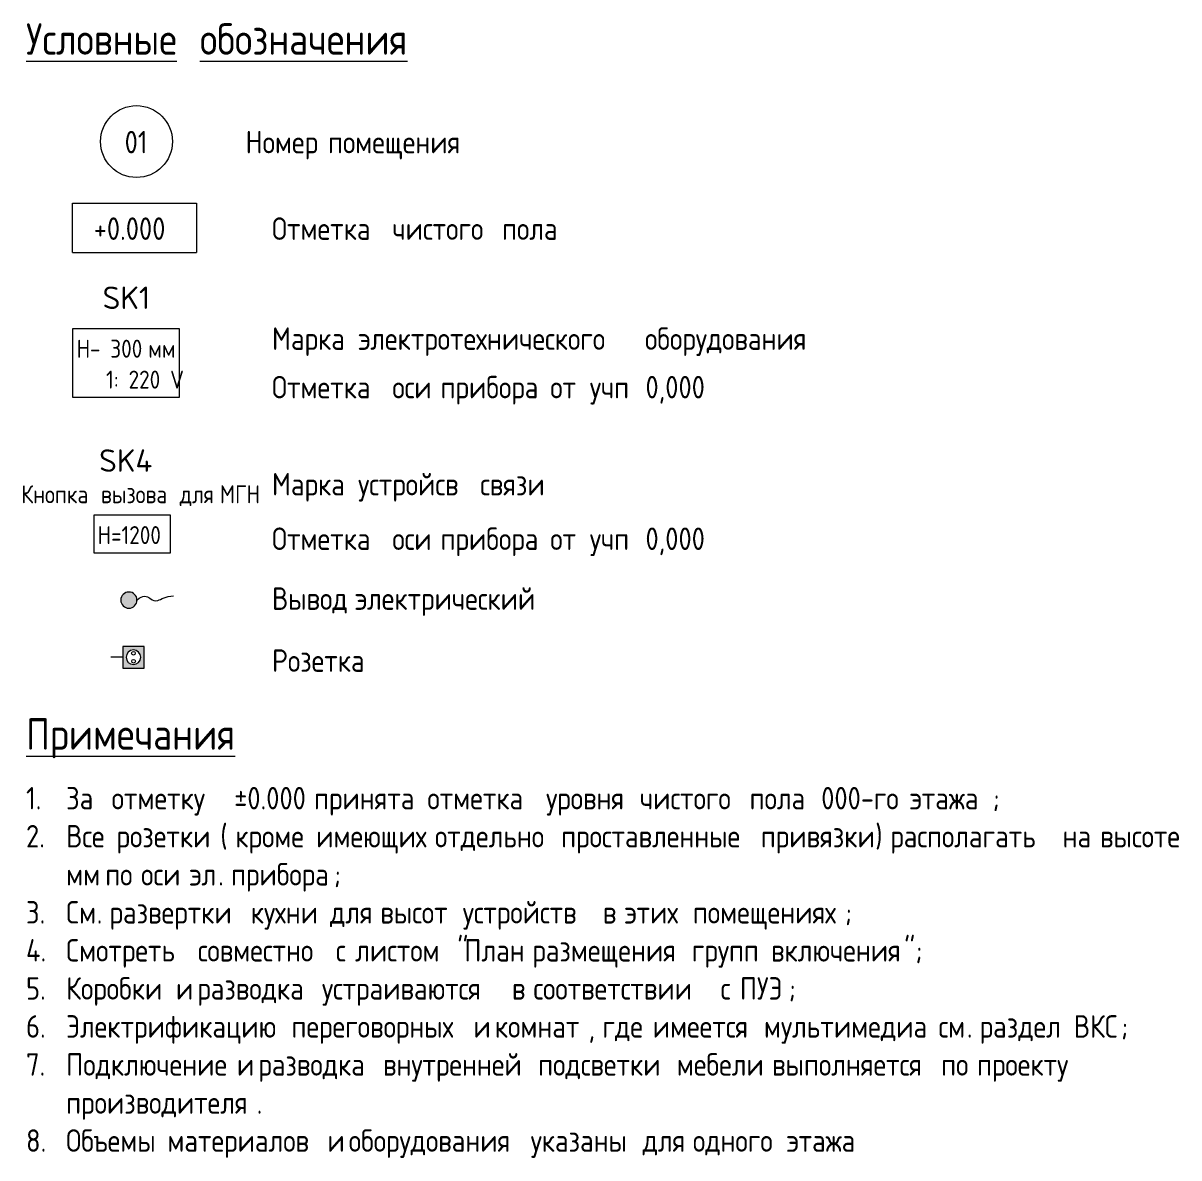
# Model space of a CAD drawing. Header units: millimetres. Extents: x 35881 to 234190, y -8553 to 29063.
# Drawn here: x 86386.9 to 86515.4, y 3029.1 to 3155.3 of the extents above; entities that cross this region are included whole.
import ezdxf

# ---------------------------------------------------------------- set-up
doc = ezdxf.new("R2010")
doc.units = ezdxf.units.MM
doc.layers.add('A-DETL', color=7, linetype='Continuous', lineweight=9)
doc.layers.add('G-ANNO-TEXT', color=7, linetype='Continuous', lineweight=9)
doc.layers.add('A-DETL-GENF-1', color=1, linetype='Continuous', lineweight=9, true_color=0xff0000)
doc.layers.add('G-ANNO-TEXT-1', color=7, linetype='Continuous', lineweight=9, true_color=0x3c3c3c)
doc.styles.add('GOST Common_2', font='GOST_Common.ttf', dxfattribs={"width": 0.9, "height": 3.5})
doc.styles.add('GOST Common_3', font='GOST_Common.ttf', dxfattribs={"width": 0.9, "height": 2.5})
doc.styles.add('GOST Common_4', font='GOST_Common.ttf', dxfattribs={"width": 0.9, "height": 2})
doc.styles.add('ISOCPEUR_B', font='', dxfattribs={"height": 2.5})
doc.styles.get('ISOCPEUR_B').set_extended_font_data('ISOCPEUR', bold=True)

msp = doc.modelspace()

# ---------------------------------------------------------------- hatches: boundary and pattern name
at = {"layer": 'A-DETL-GENF-1'}
msp.add_hatch(color=256, dxfattribs=at).paths.add_polyline_path([(86398.63, 3090.23), (86398.86, 3090.26), (86399.08, 3090.35), (86399.27, 3090.49), (86399.41, 3090.68), (86399.5, 3090.9), (86399.53, 3091.13), (86399.5, 3091.37), (86399.41, 3091.58), (86399.27, 3091.77), (86399.08, 3091.91), (86398.86, 3092), (86398.63, 3092.03), (86398.4, 3092), (86398.18, 3091.91), (86397.99, 3091.77), (86397.85, 3091.58), (86397.76, 3091.37), (86397.73, 3091.13), (86397.76, 3090.9), (86397.85, 3090.68), (86397.99, 3090.49), (86398.18, 3090.35), (86398.4, 3090.26)])
h = msp.add_hatch(color=256, dxfattribs=at)
h.paths.add_polyline_path([(86397.94, 3083.56), (86400.34, 3083.56), (86400.34, 3085.98), (86397.94, 3085.98), (86397.94, 3083.97)])
h.paths.add_polyline_path([(86399.14, 3083.97), (86398.93, 3083.99), (86398.73, 3084.07), (86398.57, 3084.2), (86398.44, 3084.37), (86398.36, 3084.57), (86398.33, 3084.78), (86398.36, 3084.99), (86398.44, 3085.18), (86398.57, 3085.35), (86398.73, 3085.48), (86398.93, 3085.56), (86399.14, 3085.59), (86399.35, 3085.56), (86399.54, 3085.48), (86399.71, 3085.35), (86399.84, 3085.18), (86399.92, 3084.99), (86399.95, 3084.78), (86399.92, 3084.57), (86399.84, 3084.37), (86399.71, 3084.2), (86399.54, 3084.07), (86399.35, 3083.99)])

# ---------------------------------------------------------------- linework, layer by layer
at = {"layer": 'A-DETL'}
for p, q in [((86392.36, 3135.3), (86406.15, 3135.3)), ((86392.36, 3129.8), (86392.36, 3135.3)), ((86406.15, 3135.3), (86406.15, 3129.8)), ((86392.36, 3129.8), (86406.15, 3129.8)), ((86400.34, 3085.98), (86397.94, 3085.98)), ((86397.94, 3085.98), (86397.94, 3083.56)), ((86400.34, 3083.56), (86400.34, 3085.98)), ((86397.94, 3084.77), (86396.62, 3084.77)), ((86397.94, 3083.56), (86400.34, 3083.56))]:
    msp.add_line(p, q, dxfattribs=at)
for centre, radius in [((86399.48, 3142.16), 4), ((86399.14, 3085.22), 0.2), ((86399.15, 3084.33), 0.2)]:
    msp.add_circle(centre, radius, dxfattribs=at)
for centre, radius, start, end in [((86398.63, 3091.13), 0.902, 0, 180), ((86398.63, 3091.13), 0.902, 180, 0), ((86399.14, 3084.78), 0.81, 0, 180), ((86399.14, 3084.78), 0.81, 180, 0)]:
    msp.add_arc(centre, radius, start, end, dxfattribs=at)
msp.add_open_spline([(86399.53, 3091.13), (86400.2, 3091.8), (86401.21, 3091.22), (86401.58, 3090.85), (86402.76, 3091.54), (86403.58, 3091.62)], degree=3, knots=[0, 0, 0, 0, 0.002878273, 0.006213803, 0.009176589, 0.009176589, 0.009176589, 0.009176589], dxfattribs=at)
at = {"layer": 'G-ANNO-TEXT-1', "flags": 128}
for points in [[(86392.41, 3121.35), (86404.23, 3121.35), (86404.23, 3113.67), (86392.41, 3113.67)], [(86394.76, 3100.61), (86403.24, 3100.61), (86403.24, 3096.37), (86394.76, 3096.37)]]:
    msp.add_lwpolyline(points, close=True, dxfattribs=at)

# ---------------------------------------------------------------- texts
at = {"layer": 'G-ANNO-TEXT', "attachment_point": 1}
for s, insert, char_height, width, style in [('\\LУсловные', (86387.19, 3155.32), 3.5, 22.1506, 'GOST Common_2'), ('\\L\\fGOST Common|b0|i0|c204|p34|;\\W.9;\\L ', (86405.47, 3155.32), 3.5, 1.2987, 'GOST Common_2'), ('\\Lобозначения', (86406.54, 3155.32), 3.5, 30.1595, 'GOST Common_2'), ('01', (86398.16, 3143.35), 2.5, 3.319, 'GOST Common_3'), ('Номер', (86411.61, 3143.35), 2.5, 10.1734, 'GOST Common_3'), ('\\fGOST Common|b0|i0|c204|p34|;\\W.9; ', (86420, 3143.35), 2.5, 0.938, 'GOST Common_3'), ('помещения', (86420.78, 3143.35), 2.5, 18.543, 'GOST Common_3'), ('+0.000', (86394.72, 3133.72), 2.5, 10.5342, 'GOST Common_3'), ('Отметка', (86414.55, 3133.72), 2.5, 15.2962, 'GOST Common_3'), ('\\fGOST Common|b0|i0|c204|p34|;\\W.9; ', (86427.17, 3133.72), 2.5, 0.938, 'GOST Common_3'), ('\\fGOST Common|b0|i0|c204|p34|;\\W.9; ', (86439.37, 3133.72), 2.5, 0.938, 'GOST Common_3'), ('\\fGOST Common|b0|i0|c204|p34|;\\W.9; ', (86446.75, 3133.72), 2.5, 0.938, 'GOST Common_3'), ('чистого', (86427.94, 3133.72), 2.5, 13.8532, 'GOST Common_3'), ('пола', (86440.14, 3133.72), 2.5, 8.0089, 'GOST Common_3'), ('SK1', (86395.71, 3126.03), 2.5, 6.5738, 'ISOCPEUR_B'), ('Марка', (86414.55, 3121.48), 2.5, 10.6785, 'GOST Common_3'), ('\\fGOST Common|b0|i0|c204|p34|;\\W.9; ', (86423.36, 3121.48), 2.5, 0.938, 'GOST Common_3'), ('электротехнического', (86424.13, 3121.48), 2.5, 37.7354, 'GOST Common_3'), ('\\fGOST Common|b0|i0|c204|p34|;\\W.9; ', (86455.26, 3121.48), 2.5, 0.938, 'GOST Common_3'), ('оборудования', (86456.04, 3121.48), 2.5, 23.5937, 'GOST Common_3'), ('Отметка', (86414.55, 3116.08), 2.5, 15.2962, 'GOST Common_3'), ('\\fGOST Common|b0|i0|c204|p34|;\\W.9; ', (86427.17, 3116.08), 2.5, 0.938, 'GOST Common_3'), ('оси', (86427.94, 3116.08), 2.5, 5.5557, 'GOST Common_3'), ('\\fGOST Common|b0|i0|c204|p34|;\\W.9; ', (86432.52, 3116.08), 2.5, 0.938, 'GOST Common_3'), ('прибора', (86433.3, 3116.08), 2.5, 13.8532, 'GOST Common_3'), ('\\fGOST Common|b0|i0|c204|p34|;\\W.9; ', (86444.73, 3116.08), 2.5, 0.938, 'GOST Common_3'), ('от', (86445.5, 3116.08), 2.5, 4.4013, 'GOST Common_3'), ('\\fGOST Common|b0|i0|c204|p34|;\\W.9; ', (86449.13, 3116.08), 2.5, 0.938, 'GOST Common_3'), ('учп', (86449.91, 3116.08), 2.5, 5.8443, 'GOST Common_3'), (' 0,000', (86454.73, 3116.08), 2.5, 9.6684, 'GOST Common_3'), ('SK4', (86395.32, 3107.91), 2.5, 7.4557, 'ISOCPEUR_B'), ('Марка', (86414.55, 3105.28), 2.5, 10.6785, 'GOST Common_3'), ('\\fGOST Common|b0|i0|c204|p34|;\\W.9; ', (86423.36, 3105.28), 2.5, 0.938, 'GOST Common_3'), ('устройсв', (86424.13, 3105.28), 2.5, 15.5127, 'GOST Common_3'), ('\\fGOST Common|b0|i0|c204|p34|;\\W.9; ', (86436.93, 3105.28), 2.5, 0.938, 'GOST Common_3'), ('связи', (86437.7, 3105.28), 2.5, 9.3076, 'GOST Common_3'), ('Отметка', (86414.55, 3099.21), 2.5, 15.2962, 'GOST Common_3'), ('\\fGOST Common|b0|i0|c204|p34|;\\W.9; ', (86427.17, 3099.21), 2.5, 0.938, 'GOST Common_3'), ('\\fGOST Common|b0|i0|c204|p34|;\\W.9; ', (86432.52, 3099.21), 2.5, 0.938, 'GOST Common_3'), ('прибора', (86433.3, 3099.21), 2.5, 13.8532, 'GOST Common_3'), ('\\fGOST Common|b0|i0|c204|p34|;\\W.9; ', (86444.73, 3099.21), 2.5, 0.938, 'GOST Common_3'), ('\\fGOST Common|b0|i0|c204|p34|;\\W.9; ', (86449.13, 3099.21), 2.5, 0.938, 'GOST Common_3'), (' 0,000', (86454.73, 3099.21), 2.5, 9.6684, 'GOST Common_3'), ('оси', (86427.94, 3099.21), 2.5, 5.5557, 'GOST Common_3'), ('от', (86445.5, 3099.21), 2.5, 4.4013, 'GOST Common_3'), ('учп', (86449.91, 3099.21), 2.5, 5.8443, 'GOST Common_3'), ('Вывод', (86414.55, 3092.55), 2.5, 10.2456, 'GOST Common_3'), ('\\fGOST Common|b0|i0|c204|p34|;\\W.9; ', (86423, 3092.55), 2.5, 0.938, 'GOST Common_3'), ('электрический', (86423.77, 3092.55), 2.5, 25.5418, 'GOST Common_3'), ('Розетка', (86414.55, 3085.65), 2.5, 14.4304, 'GOST Common_3'), ('\\LПримечания', (86387.19, 3077.98), 3.5, 28.4278, 'GOST Common_2'), ('1.', (86387.19, 3070.34), 2.5, 5.4117, 'GOST Common_3'), ('За', (86391.65, 3070.34), 2.5, 4.257, 'GOST Common_3'), (' ±0.000 ', (86408.98, 3070.34), 2.5, 12.4101, 'GOST Common_3'), ('\\fGOST Common|b0|i0|c204|p34|;\\W.9; ', (86431.06, 3070.34), 2.5, 0.938, 'GOST Common_3'), ('\\fGOST Common|b0|i0|c204|p34|;\\W.9; ', (86444.28, 3070.34), 2.5, 0.938, 'GOST Common_3'), ('\\fGOST Common|b0|i0|c204|p34|;\\W.9; ', (86454.7, 3070.34), 2.5, 0.938, 'GOST Common_3'), ('\\fGOST Common|b0|i0|c204|p34|;\\W.9; ', (86466.9, 3070.34), 2.5, 0.938, 'GOST Common_3'), (' 000-', (86474.28, 3070.34), 2.5, 8.7304, 'GOST Common_3'), ('\\fGOST Common|b0|i0|c204|p34|;\\W.9; ', (86484.7, 3070.34), 2.5, 0.938, 'GOST Common_3'), ('отметку', (86396.71, 3070.34), 2.5, 14.8633, 'GOST Common_3'), ('принята', (86419.22, 3070.34), 2.5, 14.3582, 'GOST Common_3'), ('отметка', (86431.84, 3070.34), 2.5, 15.0797, 'GOST Common_3'), ('уровня', (86445.05, 3070.34), 2.5, 11.6886, 'GOST Common_3'), ('чистого', (86455.47, 3070.34), 2.5, 13.8532, 'GOST Common_3'), ('пола', (86467.68, 3070.34), 2.5, 8.0089, 'GOST Common_3'), ('го', (86481.49, 3070.34), 2.5, 3.8962, 'GOST Common_3'), ('этажа', (86485.48, 3070.34), 2.5, 11.1835, 'GOST Common_3'), ('\\fGOST Common|b0|i0|c204|p34|;\\W.9;;', (86494.7, 3070.34), 2.5, 0.938, 'GOST Common_3'), ('2.', (86387.19, 3066.11), 2.5, 5.4117, 'GOST Common_3'), ('Все', (86391.65, 3066.11), 2.5, 5.8443, 'GOST Common_3'), ('\\fGOST Common|b0|i0|c204|p34|;\\W.9; ', (86396.48, 3066.11), 2.5, 0.938, 'GOST Common_3'), ('розетки', (86397.25, 3066.11), 2.5, 13.9975, 'GOST Common_3'), (' (', (86408.8, 3066.11), 2.5, 2.0203, 'GOST Common_3'), ('кроме', (86410.47, 3066.11), 2.5, 9.957, 'GOST Common_3'), ('\\fGOST Common|b0|i0|c204|p34|;\\W.9; ', (86418.68, 3066.11), 2.5, 0.938, 'GOST Common_3'), ('имеющих', (86419.46, 3066.11), 2.5, 15.0797, 'GOST Common_3'), ('\\fGOST Common|b0|i0|c204|p34|;\\W.9; ', (86431.9, 3066.11), 2.5, 0.938, 'GOST Common_3'), ('отдельно', (86432.67, 3066.11), 2.5, 16.0899, 'GOST Common_3'), ('\\fGOST Common|b0|i0|c204|p34|;\\W.9; ', (86445.95, 3066.11), 2.5, 0.938, 'GOST Common_3'), ('проставленные', (86446.72, 3066.11), 2.5, 25.9747, 'GOST Common_3'), ('\\fGOST Common|b0|i0|c204|p34|;\\W.9; ', (86468.15, 3066.11), 2.5, 0.938, 'GOST Common_3'), ('привязки', (86468.93, 3066.11), 2.5, 15.4405, 'GOST Common_3'), (') ', (86481.67, 3066.11), 2.5, 2.0203, 'GOST Common_3'), ('располагать', (86483.33, 3066.11), 2.5, 22.2949, 'GOST Common_3'), ('\\fGOST Common|b0|i0|c204|p34|;\\W.9; ', (86501.73, 3066.11), 2.5, 0.938, 'GOST Common_3'), ('на', (86502.5, 3066.11), 2.5, 4.1127, 'GOST Common_3'), ('\\fGOST Common|b0|i0|c204|p34|;\\W.9; ', (86505.89, 3066.11), 2.5, 0.938, 'GOST Common_3'), ('высоте', (86506.67, 3066.11), 2.5, 12.1215, 'GOST Common_3'), ('\\fGOST Common|b0|i0|c204|p34|;\\W.9; ', (86395.23, 3061.87), 2.5, 0.938, 'GOST Common_3'), ('\\fGOST Common|b0|i0|c204|p34|;\\W.9; ', (86399.21, 3061.87), 2.5, 0.938, 'GOST Common_3'), ('\\fGOST Common|b0|i0|c204|p34|;\\W.9; ', (86404.57, 3061.87), 2.5, 0.938, 'GOST Common_3'), ('прибора', (86409.99, 3061.87), 2.5, 13.8532, 'GOST Common_3'), ('мм', (86391.65, 3061.87), 2.5, 4.3291, 'GOST Common_3'), ('по', (86396, 3061.87), 2.5, 3.8962, 'GOST Common_3'), ('оси', (86399.99, 3061.87), 2.5, 5.5557, 'GOST Common_3'), ('эл', (86405.35, 3061.87), 2.5, 3.8962, 'GOST Common_3'), ('; ', (86421.42, 3061.87), 2.5, 1.8759, 'GOST Common_3'), ('. ', (86408.56, 3061.87), 2.5, 1.7316, 'GOST Common_3'), ('3.', (86387.19, 3057.64), 2.5, 5.4117, 'GOST Common_3'), ('См', (86391.65, 3057.64), 2.5, 4.1127, 'GOST Common_3'), ('\\fGOST Common|b0|i0|c204|p34|;\\W.9; ', (86411.42, 3057.64), 2.5, 0.938, 'GOST Common_3'), ('\\fGOST Common|b0|i0|c204|p34|;\\W.9; ', (86420.23, 3057.64), 2.5, 0.938, 'GOST Common_3'), ('\\fGOST Common|b0|i0|c204|p34|;\\W.9; ', (86425.83, 3057.64), 2.5, 0.938, 'GOST Common_3'), ('\\fGOST Common|b0|i0|c204|p34|;\\W.9; ', (86434.99, 3057.64), 2.5, 0.938, 'GOST Common_3'), ('устройств', (86435.77, 3057.64), 2.5, 17.9658, 'GOST Common_3'), ('\\fGOST Common|b0|i0|c204|p34|;\\W.9; ', (86450.59, 3057.64), 2.5, 0.938, 'GOST Common_3'), ('\\fGOST Common|b0|i0|c204|p34|;\\W.9; ', (86452.97, 3057.64), 2.5, 0.938, 'GOST Common_3'), ('\\fGOST Common|b0|i0|c204|p34|;\\W.9; ', (86460.59, 3057.64), 2.5, 0.938, 'GOST Common_3'), ('развертки', (86396.48, 3057.64), 2.5, 18.1101, 'GOST Common_3'), ('кухни', (86412.19, 3057.64), 2.5, 9.7405, 'GOST Common_3'), ('для', (86421, 3057.64), 2.5, 5.8443, 'GOST Common_3'), ('высот', (86426.6, 3057.64), 2.5, 10.1734, 'GOST Common_3'), ('\\fGOST Common|b0|i0|c204|p34|;\\W.9;в', (86451.36, 3057.64), 2.5, 1.9481, 'GOST Common_3'), ('этих', (86453.75, 3057.64), 2.5, 8.2975, 'GOST Common_3'), ('помещениях', (86461.37, 3057.64), 2.5, 20.4911, 'GOST Common_3'), ('\\fGOST Common|b0|i0|c204|p34|;\\W.9;;', (86478.27, 3057.64), 2.5, 0.938, 'GOST Common_3'), ('. ', (86395.05, 3057.64), 2.5, 1.7316, 'GOST Common_3'), (' "', (86433.8, 3053.41), 2.5, 2.5975, 'GOST Common_3'), ('";', (86484.88, 3053.41), 2.5, 2.5975, 'GOST Common_3'), ('4.', (86387.19, 3053.41), 2.5, 5.4117, 'GOST Common_3'), ('Смотреть', (86391.65, 3053.41), 2.5, 16.8114, 'GOST Common_3'), ('\\fGOST Common|b0|i0|c204|p34|;\\W.9; ', (86405.53, 3053.41), 2.5, 0.938, 'GOST Common_3'), ('совместно', (86406.3, 3053.41), 2.5, 17.6772, 'GOST Common_3'), ('\\fGOST Common|b0|i0|c204|p34|;\\W.9; ', (86420.88, 3053.41), 2.5, 0.938, 'GOST Common_3'), ('\\fGOST Common|b0|i0|c204|p34|;\\W.9;с', (86421.66, 3053.41), 2.5, 1.6595, 'GOST Common_3'), ('\\fGOST Common|b0|i0|c204|p34|;\\W.9; ', (86423.03, 3053.41), 2.5, 0.938, 'GOST Common_3'), ('листом', (86423.8, 3053.41), 2.5, 12.1215, 'GOST Common_3'), ('План', (86435.95, 3053.41), 2.5, 8.2253, 'GOST Common_3'), ('\\fGOST Common|b0|i0|c204|p34|;\\W.9; ', (86442.73, 3053.41), 2.5, 0.938, 'GOST Common_3'), ('размещения', (86443.51, 3053.41), 2.5, 20.5633, 'GOST Common_3'), ('\\fGOST Common|b0|i0|c204|p34|;\\W.9; ', (86460.47, 3053.41), 2.5, 0.938, 'GOST Common_3'), ('групп', (86461.25, 3053.41), 2.5, 9.7405, 'GOST Common_3'), ('\\fGOST Common|b0|i0|c204|p34|;\\W.9; ', (86469.28, 3053.41), 2.5, 0.938, 'GOST Common_3'), ('включения', (86470.06, 3053.41), 2.5, 17.9658, 'GOST Common_3'), ('5.', (86387.19, 3049.17), 2.5, 5.4117, 'GOST Common_3'), ('Коробки', (86391.65, 3049.17), 2.5, 13.8532, 'GOST Common_3'), ('\\fGOST Common|b0|i0|c204|p34|;\\W.9; ', (86403.08, 3049.17), 2.5, 0.938, 'GOST Common_3'), ('\\fGOST Common|b0|i0|c204|p34|;\\W.9; ', (86405.47, 3049.17), 2.5, 0.938, 'GOST Common_3'), ('разводка', (86406.24, 3049.17), 2.5, 15.8734, 'GOST Common_3'), ('\\fGOST Common|b0|i0|c204|p34|;\\W.9; ', (86419.34, 3049.17), 2.5, 0.938, 'GOST Common_3'), ('\\fGOST Common|b0|i0|c204|p34|;\\W.9; ', (86440.47, 3049.17), 2.5, 0.938, 'GOST Common_3'), ('\\fGOST Common|b0|i0|c204|p34|;\\W.9; ', (86442.85, 3049.17), 2.5, 0.938, 'GOST Common_3'), ('соответствии', (86443.63, 3049.17), 2.5, 24.3152, 'GOST Common_3'), ('\\fGOST Common|b0|i0|c204|p34|;\\W.9; ', (86463.69, 3049.17), 2.5, 0.938, 'GOST Common_3'), ('\\fGOST Common|b0|i0|c204|p34|;\\W.9; ', (86465.83, 3049.17), 2.5, 0.938, 'GOST Common_3'), ('ПУЭ', (86466.6, 3049.17), 2.5, 6.5658, 'GOST Common_3'), ('\\fGOST Common|b0|i0|c204|p34|;\\W.9;и', (86403.86, 3049.17), 2.5, 1.9481, 'GOST Common_3'), ('устраиваются', (86420.11, 3049.17), 2.5, 24.6759, 'GOST Common_3'), ('\\fGOST Common|b0|i0|c204|p34|;\\W.9;в', (86441.24, 3049.17), 2.5, 1.9481, 'GOST Common_3'), ('\\fGOST Common|b0|i0|c204|p34|;\\W.9;с', (86464.46, 3049.17), 2.5, 1.6595, 'GOST Common_3'), ('\\fGOST Common|b0|i0|c204|p34|;\\W.9;;', (86472.02, 3049.17), 2.5, 0.938, 'GOST Common_3'), ('6.', (86387.19, 3044.94), 2.5, 5.4117, 'GOST Common_3'), ('Электрификацию', (86391.65, 3044.94), 2.5, 29.438, 'GOST Common_3'), ('\\fGOST Common|b0|i0|c204|p34|;\\W.9; ', (86415.94, 3044.94), 2.5, 0.938, 'GOST Common_3'), ('\\fGOST Common|b0|i0|c204|p34|;\\W.9; ', (86436.18, 3044.94), 2.5, 0.938, 'GOST Common_3'), ('\\fGOST Common|b0|i0|c204|p34|;\\W.9; ', (86438.56, 3044.94), 2.5, 0.938, 'GOST Common_3'), ('\\fGOST Common|b0|i0|c204|p34|;\\W.9; ', (86456.13, 3044.94), 2.5, 0.938, 'GOST Common_3'), ('\\fGOST Common|b0|i0|c204|p34|;\\W.9; ', (86468.51, 3044.94), 2.5, 0.938, 'GOST Common_3'), ('\\fGOST Common|b0|i0|c204|p34|;\\W.9; ', (86487.92, 3044.94), 2.5, 0.938, 'GOST Common_3'), ('раздел', (86493.27, 3044.94), 2.5, 11.7608, 'GOST Common_3'), ('\\fGOST Common|b0|i0|c204|p34|;\\W.9; ', (86502.98, 3044.94), 2.5, 0.938, 'GOST Common_3'), ('ВКС', (86503.75, 3044.94), 2.5, 6.3494, 'GOST Common_3'), ('переговорных', (86416.72, 3044.94), 2.5, 23.5937, 'GOST Common_3'), ('\\fGOST Common|b0|i0|c204|p34|;\\W.9;и', (86436.96, 3044.94), 2.5, 1.9481, 'GOST Common_3'), ('комнат', (86439.34, 3044.94), 2.5, 12.6266, 'GOST Common_3'), ('где', (86451.3, 3044.94), 2.5, 5.8443, 'GOST Common_3'), ('имеется', (86456.9, 3044.94), 2.5, 14.0696, 'GOST Common_3'), ('мультимедиа', (86469.28, 3044.94), 2.5, 22.5835, 'GOST Common_3'), ('см', (86488.69, 3044.94), 2.5, 3.824, 'GOST Common_3'), ('\\fGOST Common|b0|i0|c204|p34|;\\W.9;;', (86508.99, 3044.94), 2.5, 0.938, 'GOST Common_3'), (', ', (86449.76, 3044.94), 2.5, 1.8759, 'GOST Common_3'), ('. ', (86491.85, 3044.94), 2.5, 1.7316, 'GOST Common_3'), ('Подключение', (86391.65, 3040.71), 2.5, 22.0785, 'GOST Common_3'), ('внутренней', (86426.9, 3040.71), 2.5, 19.9861, 'GOST Common_3'), ('мебели', (86459.58, 3040.71), 2.5, 11.9051, 'GOST Common_3'), ('7.', (86387.19, 3040.71), 2.5, 5.4117, 'GOST Common_3'), ('\\fGOST Common|b0|i0|c204|p34|;\\W.9; ', (86409.87, 3040.71), 2.5, 0.938, 'GOST Common_3'), ('\\fGOST Common|b0|i0|c204|p34|;\\W.9;и', (86410.64, 3040.71), 2.5, 1.9481, 'GOST Common_3'), ('\\fGOST Common|b0|i0|c204|p34|;\\W.9; ', (86412.25, 3040.71), 2.5, 0.938, 'GOST Common_3'), ('разводка', (86413.03, 3040.71), 2.5, 15.8734, 'GOST Common_3'), ('\\fGOST Common|b0|i0|c204|p34|;\\W.9; ', (86426.12, 3040.71), 2.5, 0.938, 'GOST Common_3'), ('\\fGOST Common|b0|i0|c204|p34|;\\W.9; ', (86443.39, 3040.71), 2.5, 0.938, 'GOST Common_3'), ('подсветки', (86444.16, 3040.71), 2.5, 17.7494, 'GOST Common_3'), ('\\fGOST Common|b0|i0|c204|p34|;\\W.9; ', (86458.81, 3040.71), 2.5, 0.938, 'GOST Common_3'), ('\\fGOST Common|b0|i0|c204|p34|;\\W.9; ', (86469.4, 3040.71), 2.5, 0.938, 'GOST Common_3'), ('выполняется', (86470.18, 3040.71), 2.5, 21.862, 'GOST Common_3'), ('\\fGOST Common|b0|i0|c204|p34|;\\W.9; ', (86488.21, 3040.71), 2.5, 0.938, 'GOST Common_3'), ('по', (86488.99, 3040.71), 2.5, 3.8962, 'GOST Common_3'), ('\\fGOST Common|b0|i0|c204|p34|;\\W.9; ', (86492.2, 3040.71), 2.5, 0.938, 'GOST Common_3'), ('проекту', (86492.98, 3040.71), 2.5, 14.1418, 'GOST Common_3'), ('\\fGOST Common|b0|i0|c204|p34|;\\W.9; ', (86504.64, 3040.71), 2.5, 0.938, 'GOST Common_3'), ('производителя', (86391.65, 3036.47), 2.5, 25.6861, 'GOST Common_3'), ('\\fGOST Common|b0|i0|c204|p34|;\\W.9;.', (86412.85, 3036.47), 2.5, 0.7937, 'GOST Common_3'), ('8.', (86387.19, 3032.24), 2.5, 5.4117, 'GOST Common_3'), ('Объемы', (86391.65, 3032.24), 2.5, 12.6987, 'GOST Common_3'), ('\\fGOST Common|b0|i0|c204|p34|;\\W.9; ', (86402.13, 3032.24), 2.5, 0.938, 'GOST Common_3'), ('\\fGOST Common|b0|i0|c204|p34|;\\W.9; ', (86419.93, 3032.24), 2.5, 0.938, 'GOST Common_3'), ('\\fGOST Common|b0|i0|c204|p34|;\\W.9; ', (86422.31, 3032.24), 2.5, 0.938, 'GOST Common_3'), ('оборудования', (86423.09, 3032.24), 2.5, 23.5937, 'GOST Common_3'), ('\\fGOST Common|b0|i0|c204|p34|;\\W.9; ', (86442.55, 3032.24), 2.5, 0.938, 'GOST Common_3'), ('указаны', (86443.33, 3032.24), 2.5, 14.1418, 'GOST Common_3'), ('\\fGOST Common|b0|i0|c204|p34|;\\W.9; ', (86455, 3032.24), 2.5, 0.938, 'GOST Common_3'), ('\\fGOST Common|b0|i0|c204|p34|;\\W.9; ', (86460.59, 3032.24), 2.5, 0.938, 'GOST Common_3'), ('\\fGOST Common|b0|i0|c204|p34|;\\W.9; ', (86471.01, 3032.24), 2.5, 0.938, 'GOST Common_3'), ('\\fGOST Common|b0|i0|c204|p34|;\\W.9; ', (86481.01, 3032.24), 2.5, 0.938, 'GOST Common_3'), ('материалов', (86402.91, 3032.24), 2.5, 20.6354, 'GOST Common_3'), ('\\fGOST Common|b0|i0|c204|p34|;\\W.9;и', (86420.71, 3032.24), 2.5, 1.9481, 'GOST Common_3'), ('для', (86455.77, 3032.24), 2.5, 5.8443, 'GOST Common_3'), ('одного', (86461.37, 3032.24), 2.5, 11.6886, 'GOST Common_3'), ('этажа', (86471.78, 3032.24), 2.5, 11.1835, 'GOST Common_3')]:
    msp.add_mtext(s, dxfattribs=dict(at, insert=insert, char_height=char_height, width=width, style=style))
at = {"layer": 'G-ANNO-TEXT-1', "char_height": 2, "attachment_point": 1, "style": 'GOST Common_4'}
for s, insert, width in [('\\fGOST Common|b0|i0|c204|p34|;\\W.9;Н', (86392.81, 3120.11), 1.8038), ('- 300 ', (86394.3, 3120.11), 7.8646), ('мм', (86400.79, 3120.11), 3.6076), ('   1: 220 V', (86392.81, 3116.67), 12.4823), ('Кнопка', (86386.66, 3103.91), 9.957), ('\\fGOST Common|b0|i0|c204|p34|;\\W.9; ', (86394.88, 3103.91), 0.7937), ('\\fGOST Common|b0|i0|c204|p34|;\\W.9; ', (86403.63, 3103.91), 0.7937), ('\\fGOST Common|b0|i0|c204|p34|;\\W.9; ', (86408.1, 3103.91), 0.7937), ('МГН', (86408.75, 3103.91), 5.4114), ('вызова', (86395.53, 3103.91), 9.8127), ('для', (86404.29, 3103.91), 4.6177), ('H=1200', (86395.16, 3099.37), 9.2354)]:
    msp.add_mtext(s, dxfattribs=dict(at, insert=insert, width=width))

doc.saveas('drawing.dxf')
